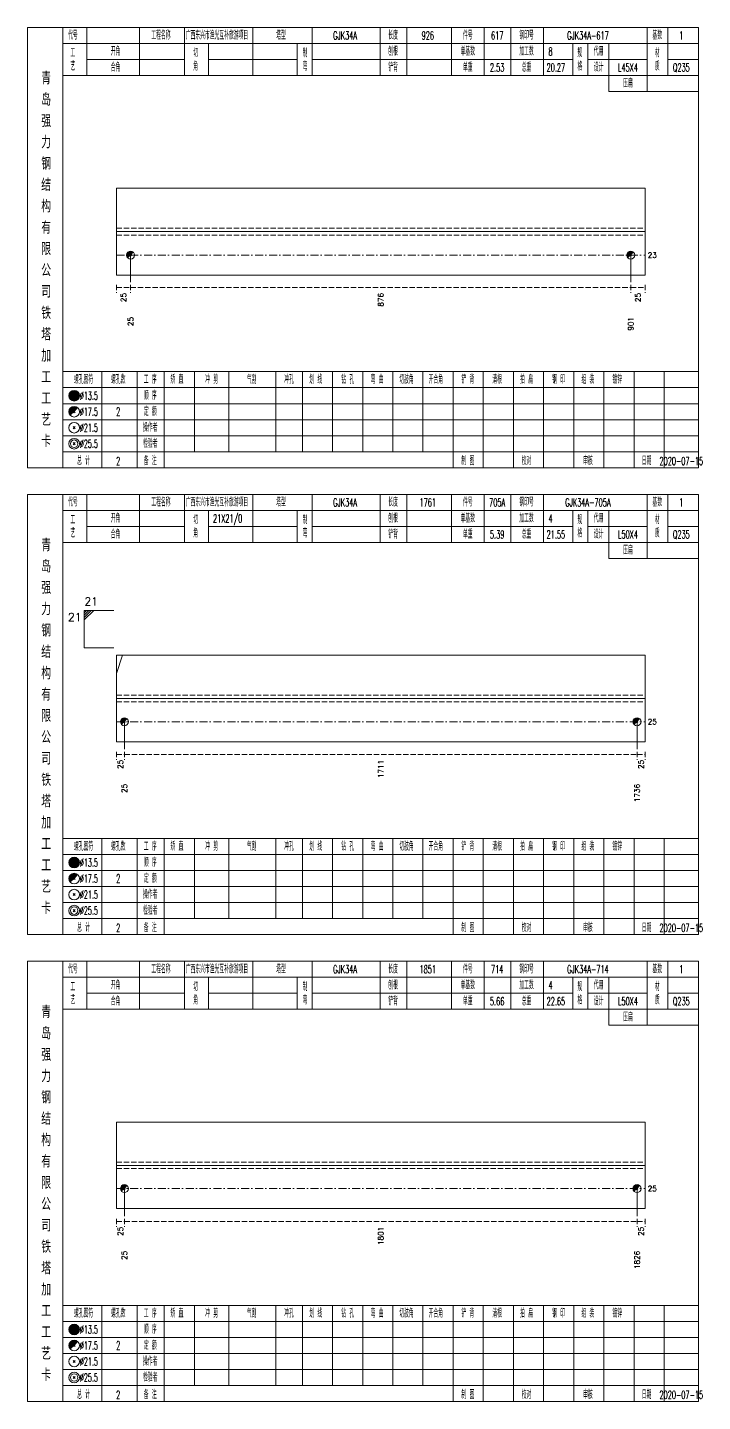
# Model space of a CAD drawing. Extents: x 0 to 2606, y -377 to 6479.
# Drawn here: x 1830 to 2083, y 3325 to 3840 of the extents above; entities that cross this region are included whole.
import ezdxf
from ezdxf.enums import TextEntityAlignment as Align

# ---------------------------------------------------------------- set-up
doc = ezdxf.new("R2010")
doc.units = 0
doc.header["$MEASUREMENT"] = 0
doc.linetypes.add('一点画线', pattern=[5.2, 3, -1, 0.2, -1])
doc.linetypes.add('虚线', pattern=[2.75, 2, -0.75])
doc.layers.get('0').update_dxf_attribs({"linetype": 'CONTINUOUS', "lineweight": 25})
doc.layers.add('1', color=7, linetype='CONTINUOUS', lineweight=25)
doc.layers.add('4', color=7, linetype='CONTINUOUS', lineweight=25)
doc.styles.get("Standard").update_dxf_attribs({"font": 'simplex.shx', "width": 0.7, "height": 3, "bigfont": 'gbhzfs.shx'})

msp = doc.modelspace()

# ---------------------------------------------------------------- linework, layer by layer
at = {"color": 7, "linetype": 'Continuous', "lineweight": 18}
for p, q in [((1863.1, 3779.83), (1863.1, 3747.17)), ((1863.1, 3779.83), (2061.2, 3779.83)), ((2061.2, 3779.83), (2061.2, 3747.17)), ((1863.1, 3763.5), (2061.2, 3763.5)), ((1863.1, 3604.7), (1863.1, 3572.3)), ((1863.1, 3604.7), (2061.2, 3604.7)), ((2061.2, 3604.7), (2061.2, 3572.3)), ((1863.1, 3588.5), (2061.2, 3588.5)), ((1863.1, 3429.7), (1863.1, 3397.3)), ((1863.1, 3429.7), (2061.2, 3429.7)), ((2061.2, 3429.7), (2061.2, 3397.3)), ((1863.1, 3413.5), (2061.2, 3413.5))]:
    msp.add_line(p, q, dxfattribs=at)
at = {"color": 1, "linetype": '虚线', "lineweight": 18}
for p, q in [((1863.1, 3764.83), (2061.2, 3764.83)), ((1863.1, 3762.17), (2061.2, 3762.17)), ((1863.1, 3589.7), (2061.2, 3589.7)), ((1863.1, 3587.3), (2061.2, 3587.3)), ((1863.1, 3414.7), (2061.2, 3414.7)), ((1863.1, 3412.3), (2061.2, 3412.3))]:
    msp.add_line(p, q, dxfattribs=at)
at = {"color": 3, "linetype": '一点画线', "lineweight": 13}
for p, q in [((1863.1, 3754.67), (2061.2, 3754.67)), ((1863.1, 3579.8), (2061.2, 3579.8)), ((1863.1, 3404.8), (2061.2, 3404.8))]:
    msp.add_line(p, q, dxfattribs=at)
at = {"color": 7, "linetype": 'Continuous', "lineweight": 13}
for p, q in [((1868.45, 3754.67), (1868.45, 3744.5)), ((2055.85, 3754.67), (2055.85, 3744.5)), ((1851.1, 3621.5), (1862.1, 3621.5)), ((1851.1, 3607.5), (1851.1, 3621.5)), ((1851.97, 3621.5), (1851.1, 3620.62)), ((1852.85, 3621.5), (1851.1, 3619.75)), ((1853.72, 3621.5), (1851.1, 3618.88)), ((1854.6, 3621.5), (1851.1, 3618)), ((1851.1, 3607.5), (1862.1, 3607.5)), ((1863.1, 3597.9), (1865.46, 3604.7)), ((1866.1, 3579.8), (1866.1, 3569.5)), ((2058.2, 3579.8), (2058.2, 3569.5)), ((1866.1, 3404.8), (1866.1, 3394.5)), ((2058.2, 3404.8), (2058.2, 3394.5))]:
    msp.add_line(p, q, dxfattribs=at)
at = {"color": 8, "linetype": '虚线', "lineweight": 9}
for p, q in [((1863.1, 3743.5), (1863.1, 3740.5)), ((1863.1, 3742.5), (1868.45, 3742.5)), ((1868.45, 3743.5), (1868.45, 3740.5)), ((1868.45, 3743.5), (1868.45, 3740.5)), ((1868.45, 3742.5), (2055.85, 3742.5)), ((2055.85, 3743.5), (2055.85, 3740.5)), ((2055.85, 3743.5), (2055.85, 3740.5)), ((2055.85, 3742.5), (2061.2, 3742.5)), ((2061.2, 3743.5), (2061.2, 3740.5)), ((1863.1, 3568.5), (1863.1, 3565.5)), ((1863.1, 3567.5), (1866.1, 3567.5)), ((1866.1, 3568.5), (1866.1, 3565.5)), ((1866.1, 3568.5), (1866.1, 3565.5)), ((1866.1, 3567.5), (2058.2, 3567.5)), ((2058.2, 3568.5), (2058.2, 3565.5)), ((2058.2, 3568.5), (2058.2, 3565.5)), ((2058.2, 3567.5), (2061.2, 3567.5)), ((2061.2, 3568.5), (2061.2, 3565.5)), ((1863.1, 3393.5), (1863.1, 3390.5)), ((1863.1, 3392.5), (1866.1, 3392.5)), ((1866.1, 3393.5), (1866.1, 3390.5)), ((1866.1, 3393.5), (1866.1, 3390.5)), ((1866.1, 3392.5), (2058.2, 3392.5)), ((2058.2, 3393.5), (2058.2, 3390.5)), ((2058.2, 3393.5), (2058.2, 3390.5)), ((2058.2, 3392.5), (2061.2, 3392.5)), ((2061.2, 3393.5), (2061.2, 3390.5))]:
    msp.add_line(p, q, dxfattribs=at)
at = {"layer": '1', "color": 7, "linetype": 'Continuous', "lineweight": 0}
for p, q in [((1868.15, 3754.37), (1868.75, 3754.97)), ((1868.15, 3754.97), (1868.75, 3754.37)), ((2055.55, 3754.37), (2056.15, 3754.97)), ((2055.55, 3754.97), (2056.15, 3754.37)), ((1865.8, 3579.5), (1866.4, 3580.1)), ((1865.8, 3580.1), (1866.4, 3579.5)), ((2057.9, 3579.5), (2058.5, 3580.1)), ((2057.9, 3580.1), (2058.5, 3579.5)), ((1865.8, 3404.5), (1866.4, 3405.1)), ((1865.8, 3405.1), (1866.4, 3404.5)), ((2057.9, 3404.5), (2058.5, 3405.1)), ((2057.9, 3405.1), (2058.5, 3404.5))]:
    msp.add_line(p, q, dxfattribs=at)
at = {"layer": '1', "color": 7, "linetype": 'Continuous', "lineweight": 18}
for p, q in [((1863.1, 3747.17), (2061.2, 3747.17)), ((1863.1, 3572.3), (2061.2, 3572.3)), ((1863.1, 3397.3), (2061.2, 3397.3))]:
    msp.add_line(p, q, dxfattribs=at)
at = {"layer": '1', "color": 7, "linetype": 'Continuous', "lineweight": 13}
for centre in [(1868.45, 3754.67), (2055.85, 3754.67), (1866.1, 3579.8), (2058.2, 3579.8), (1866.1, 3404.8), (2058.2, 3404.8)]:
    msp.add_circle(centre, 1.5, dxfattribs=at)
for centre, radius in [((1868.45, 3754.67), 1.35), ((1868.45, 3754.67), 1.2), ((1868.45, 3754.67), 1.05), ((1868.45, 3754.67), 0.9), ((1868.45, 3754.67), 0.75), ((1868.45, 3754.67), 0.6), ((1868.45, 3754.67), 0.45), ((1868.45, 3754.67), 0.3), ((1868.45, 3754.67), 0.15), ((2055.85, 3754.67), 1.35), ((2055.85, 3754.67), 1.2), ((2055.85, 3754.67), 1.05), ((2055.85, 3754.67), 0.9), ((2055.85, 3754.67), 0.75), ((2055.85, 3754.67), 0.6), ((2055.85, 3754.67), 0.45), ((2055.85, 3754.67), 0.3), ((2055.85, 3754.67), 0.15), ((1866.1, 3579.8), 1.35), ((1866.1, 3579.8), 1.2), ((1866.1, 3579.8), 1.05), ((1866.1, 3579.8), 0.9), ((1866.1, 3579.8), 0.75), ((1866.1, 3579.8), 0.6), ((1866.1, 3579.8), 0.45), ((1866.1, 3579.8), 0.3), ((1866.1, 3579.8), 0.15), ((2058.2, 3579.8), 1.35), ((2058.2, 3579.8), 1.2), ((2058.2, 3579.8), 1.05), ((2058.2, 3579.8), 0.9), ((2058.2, 3579.8), 0.75), ((2058.2, 3579.8), 0.6), ((2058.2, 3579.8), 0.45), ((2058.2, 3579.8), 0.3), ((2058.2, 3579.8), 0.15), ((1866.1, 3404.8), 1.35), ((1866.1, 3404.8), 1.2), ((1866.1, 3404.8), 1.05), ((1866.1, 3404.8), 0.9), ((1866.1, 3404.8), 0.75), ((1866.1, 3404.8), 0.6), ((1866.1, 3404.8), 0.45), ((1866.1, 3404.8), 0.3), ((1866.1, 3404.8), 0.15), ((2058.2, 3404.8), 1.35), ((2058.2, 3404.8), 1.2), ((2058.2, 3404.8), 1.05), ((2058.2, 3404.8), 0.9), ((2058.2, 3404.8), 0.75), ((2058.2, 3404.8), 0.6), ((2058.2, 3404.8), 0.45), ((2058.2, 3404.8), 0.3), ((2058.2, 3404.8), 0.15)]:
    msp.add_arc(centre, radius, 45, 225, dxfattribs=at)
at = {"layer": '4', "color": 1, "linetype": 'Continuous', "lineweight": 18}
for p, q in [((1843.1, 3675), (1843.1, 3840)), ((1852, 3822), (1852, 3840)), ((1871.8, 3822), (1871.8, 3840)), ((1888.6, 3822), (1888.6, 3840)), ((1914.2, 3822), (1914.2, 3840)), ((1936.5, 3822), (1936.5, 3840)), ((1962, 3822), (1962, 3840)), ((1972, 3822), (1972, 3840)), ((1988.7, 3822), (1988.7, 3840)), ((2000.9, 3822), (2000.9, 3840)), ((2010.9, 3822), (2010.9, 3840)), ((2023.1, 3822), (2023.1, 3840)), ((2062, 3816), (2062, 3840)), ((2069.8, 3822), (2069.8, 3840)), ((1843.1, 3834), (2081.2, 3834)), ((1897.6, 3822), (1897.6, 3834)), ((1930.9, 3822), (1930.9, 3834)), ((2034.2, 3822), (2034.2, 3834)), ((2039.8, 3822), (2039.8, 3834)), ((2047.6, 3816), (2047.6, 3834)), ((1852, 3828), (1888.6, 3828)), ((1897.6, 3828), (1930.9, 3828)), ((1936.5, 3828), (2034.2, 3828)), ((2039.8, 3828), (2062, 3828)), ((2069.8, 3828), (2081.2, 3828)), ((1843.1, 3822), (2081.2, 3822)), ((2047.6, 3816), (2081.2, 3816)), ((1843.1, 3711), (2081.2, 3711)), ((1857.6, 3675), (1857.6, 3711)), ((1870.9, 3675), (1870.9, 3711)), ((1881, 3675), (1881, 3711)), ((1892.4, 3681), (1892.4, 3711)), ((1905.3, 3681), (1905.3, 3711)), ((1922.9, 3681), (1922.9, 3711)), ((1932.8, 3681), (1932.8, 3711)), ((1944.1, 3681), (1944.1, 3711)), ((1955.4, 3681), (1955.4, 3711)), ((1966.7, 3681), (1966.7, 3711)), ((1977.9, 3681), (1977.9, 3711)), ((1989.3, 3681), (1989.3, 3711)), ((2000.6, 3681), (2000.6, 3711)), ((2011.9, 3681), (2011.9, 3711)), ((2023.2, 3681), (2023.2, 3711)), ((2034.5, 3681), (2034.5, 3711)), ((2045.8, 3681), (2045.8, 3711)), ((2057.1, 3681), (2057.1, 3711)), ((2068.4, 3681), (2068.4, 3711)), ((1843.1, 3705), (2081.2, 3705)), ((1843.1, 3699), (2081.2, 3699)), ((1843.1, 3693), (2081.2, 3693)), ((1843.1, 3687), (2081.2, 3687)), ((1843.1, 3681), (2081.2, 3681)), ((1989.3, 3675), (1989.3, 3681)), ((2000.6, 3675), (2000.6, 3681)), ((2011.9, 3675), (2011.9, 3681)), ((2023.2, 3675), (2023.2, 3681)), ((2034.5, 3675), (2034.5, 3681)), ((2045.8, 3675), (2045.8, 3681)), ((2057.1, 3675), (2057.1, 3681)), ((2068.4, 3675), (2068.4, 3681)), ((1843.1, 3500), (1843.1, 3665)), ((1852, 3647), (1852, 3665)), ((1871.8, 3647), (1871.8, 3665)), ((1888.6, 3647), (1888.6, 3665)), ((1914.2, 3647), (1914.2, 3665)), ((1936.5, 3647), (1936.5, 3665)), ((1962, 3647), (1962, 3665)), ((1972, 3647), (1972, 3665)), ((1988.7, 3647), (1988.7, 3665)), ((2000.9, 3647), (2000.9, 3665)), ((2010.9, 3647), (2010.9, 3665)), ((2023.1, 3647), (2023.1, 3665)), ((2062, 3641), (2062, 3665)), ((2069.8, 3647), (2069.8, 3665)), ((1843.1, 3659), (2081.2, 3659)), ((1897.6, 3647), (1897.6, 3659)), ((1930.9, 3647), (1930.9, 3659)), ((2034.2, 3647), (2034.2, 3659)), ((2039.8, 3647), (2039.8, 3659)), ((2047.6, 3641), (2047.6, 3659)), ((1852, 3653), (1888.6, 3653)), ((1897.6, 3653), (1930.9, 3653)), ((1936.5, 3653), (2034.2, 3653)), ((2039.8, 3653), (2062, 3653)), ((2069.8, 3653), (2081.2, 3653)), ((1843.1, 3647), (2081.2, 3647)), ((2047.6, 3641), (2081.2, 3641)), ((1843.1, 3536), (2081.2, 3536)), ((1857.6, 3500), (1857.6, 3536)), ((1870.9, 3500), (1870.9, 3536)), ((1881, 3500), (1881, 3536)), ((1892.4, 3506), (1892.4, 3536)), ((1905.3, 3506), (1905.3, 3536)), ((1922.9, 3506), (1922.9, 3536)), ((1932.8, 3506), (1932.8, 3536)), ((1944.1, 3506), (1944.1, 3536)), ((1955.4, 3506), (1955.4, 3536)), ((1966.7, 3506), (1966.7, 3536)), ((1977.9, 3506), (1977.9, 3536)), ((1989.3, 3506), (1989.3, 3536)), ((2000.6, 3506), (2000.6, 3536)), ((2011.9, 3506), (2011.9, 3536)), ((2023.2, 3506), (2023.2, 3536)), ((2034.5, 3506), (2034.5, 3536)), ((2045.8, 3506), (2045.8, 3536)), ((2057.1, 3506), (2057.1, 3536)), ((2068.4, 3506), (2068.4, 3536)), ((1843.1, 3530), (2081.2, 3530)), ((1843.1, 3524), (2081.2, 3524)), ((1843.1, 3518), (2081.2, 3518)), ((1843.1, 3512), (2081.2, 3512)), ((1843.1, 3506), (2081.2, 3506)), ((1989.3, 3500), (1989.3, 3506)), ((2000.6, 3500), (2000.6, 3506)), ((2011.9, 3500), (2011.9, 3506)), ((2023.2, 3500), (2023.2, 3506)), ((2034.5, 3500), (2034.5, 3506)), ((2045.8, 3500), (2045.8, 3506)), ((2057.1, 3500), (2057.1, 3506)), ((2068.4, 3500), (2068.4, 3506)), ((1843.1, 3325), (1843.1, 3490)), ((1852, 3472), (1852, 3490)), ((1871.8, 3472), (1871.8, 3490)), ((1888.6, 3472), (1888.6, 3490)), ((1914.2, 3472), (1914.2, 3490)), ((1936.5, 3472), (1936.5, 3490)), ((1962, 3472), (1962, 3490)), ((1972, 3472), (1972, 3490)), ((1988.7, 3472), (1988.7, 3490)), ((2000.9, 3472), (2000.9, 3490)), ((2010.9, 3472), (2010.9, 3490)), ((2023.1, 3472), (2023.1, 3490)), ((2062, 3466), (2062, 3490)), ((2069.8, 3472), (2069.8, 3490)), ((1843.1, 3484), (2081.2, 3484)), ((1897.6, 3472), (1897.6, 3484)), ((1930.9, 3472), (1930.9, 3484)), ((2034.2, 3472), (2034.2, 3484)), ((2039.8, 3472), (2039.8, 3484)), ((2047.6, 3466), (2047.6, 3484)), ((1852, 3478), (1888.6, 3478)), ((1897.6, 3478), (1930.9, 3478)), ((1936.5, 3478), (2034.2, 3478)), ((2039.8, 3478), (2062, 3478)), ((2069.8, 3478), (2081.2, 3478)), ((1843.1, 3472), (2081.2, 3472)), ((2047.6, 3466), (2081.2, 3466)), ((1843.1, 3361), (2081.2, 3361)), ((1857.6, 3325), (1857.6, 3361)), ((1870.9, 3325), (1870.9, 3361)), ((1881, 3325), (1881, 3361)), ((1892.4, 3331), (1892.4, 3361)), ((1905.3, 3331), (1905.3, 3361)), ((1922.9, 3331), (1922.9, 3361)), ((1932.8, 3331), (1932.8, 3361)), ((1944.1, 3331), (1944.1, 3361)), ((1955.4, 3331), (1955.4, 3361)), ((1966.7, 3331), (1966.7, 3361)), ((1977.9, 3331), (1977.9, 3361)), ((1989.3, 3331), (1989.3, 3361)), ((2000.6, 3331), (2000.6, 3361)), ((2011.9, 3331), (2011.9, 3361)), ((2023.2, 3331), (2023.2, 3361)), ((2034.5, 3331), (2034.5, 3361)), ((2045.8, 3331), (2045.8, 3361)), ((2057.1, 3331), (2057.1, 3361)), ((2068.4, 3331), (2068.4, 3361)), ((1843.1, 3355), (2081.2, 3355)), ((1843.1, 3349), (2081.2, 3349)), ((1843.1, 3343), (2081.2, 3343)), ((1843.1, 3337), (2081.2, 3337)), ((1843.1, 3331), (2081.2, 3331)), ((1989.3, 3325), (1989.3, 3331)), ((2000.6, 3325), (2000.6, 3331)), ((2011.9, 3325), (2011.9, 3331)), ((2023.2, 3325), (2023.2, 3331)), ((2034.5, 3325), (2034.5, 3331)), ((2045.8, 3325), (2045.8, 3331)), ((2057.1, 3325), (2057.1, 3331)), ((2068.4, 3325), (2068.4, 3331))]:
    msp.add_line(p, q, dxfattribs=at)
at = {"layer": '4', "color": 7, "linetype": 'Continuous', "lineweight": 13}
for p, q in [((1847.1, 3701.8), (1847.5, 3702.2)), ((1847.5, 3701.8), (1847.1, 3702.2)), ((1846.9, 3689.6), (1847.7, 3690.4)), ((1847.7, 3689.6), (1846.9, 3690.4)), ((1846.9, 3683.6), (1847.7, 3684.4)), ((1847.7, 3683.6), (1846.9, 3684.4)), ((1847.1, 3526.8), (1847.5, 3527.2)), ((1847.5, 3526.8), (1847.1, 3527.2)), ((1846.9, 3514.6), (1847.7, 3515.4)), ((1847.7, 3514.6), (1846.9, 3515.4)), ((1846.9, 3508.6), (1847.7, 3509.4)), ((1847.7, 3508.6), (1846.9, 3509.4)), ((1847.1, 3351.8), (1847.5, 3352.2)), ((1847.5, 3351.8), (1847.1, 3352.2)), ((1846.9, 3339.6), (1847.7, 3340.4)), ((1847.7, 3339.6), (1846.9, 3340.4)), ((1846.9, 3333.6), (1847.7, 3334.4)), ((1847.7, 3333.6), (1846.9, 3334.4))]:
    msp.add_line(p, q, dxfattribs=at)
at = {"layer": '4', "color": 7, "linetype": 'Continuous', "lineweight": 0}
for p, q in [((1846.9, 3695.6), (1847.7, 3696.4)), ((1846.9, 3696.4), (1847.7, 3695.6)), ((1846.9, 3520.6), (1847.7, 3521.4)), ((1846.9, 3521.4), (1847.7, 3520.6)), ((1846.9, 3345.6), (1847.7, 3346.4)), ((1846.9, 3346.4), (1847.7, 3345.6))]:
    msp.add_line(p, q, dxfattribs=at)
at = {"layer": '4', "color": 1, "linetype": 'Continuous', "lineweight": 18}
for points in [[(1829.8, 3840), (1829.8, 3675), (2081.2, 3675), (2081.2, 3840)], [(1829.8, 3665), (1829.8, 3500), (2081.2, 3500), (2081.2, 3665)], [(1829.8, 3490), (1829.8, 3325), (2081.2, 3325), (2081.2, 3490)]]:
    msp.add_lwpolyline(points, close=True, dxfattribs=at)
at = {"layer": '4', "color": 7, "linetype": 'Continuous', "lineweight": 13}
for centre, radius in [((1847.3, 3702), 2), ((1847.3, 3702), 1.8), ((1847.3, 3702), 1.6), ((1847.3, 3702), 1.4), ((1847.3, 3702), 1.2), ((1847.3, 3702), 1), ((1847.3, 3696), 2), ((1847.3, 3702), 0.8), ((1847.3, 3702), 0.6), ((1847.3, 3702), 0.4), ((1847.3, 3702), 0.2), ((1847.3, 3690), 2), ((1847.3, 3684), 2), ((1847.3, 3684), 1.4), ((1847.3, 3527), 2), ((1847.3, 3527), 1.8), ((1847.3, 3527), 1.6), ((1847.3, 3527), 1.4), ((1847.3, 3527), 1.2), ((1847.3, 3527), 1), ((1847.3, 3527), 0.8), ((1847.3, 3521), 2), ((1847.3, 3527), 0.6), ((1847.3, 3527), 0.4), ((1847.3, 3527), 0.2), ((1847.3, 3515), 2), ((1847.3, 3509), 2), ((1847.3, 3509), 1.4), ((1847.3, 3352), 2), ((1847.3, 3352), 1.8), ((1847.3, 3352), 1.6), ((1847.3, 3352), 1.4), ((1847.3, 3352), 1.2), ((1847.3, 3352), 1), ((1847.3, 3352), 0.8), ((1847.3, 3346), 2), ((1847.3, 3352), 0.6), ((1847.3, 3352), 0.4), ((1847.3, 3352), 0.2), ((1847.3, 3340), 2), ((1847.3, 3334), 2), ((1847.3, 3334), 1.4)]:
    msp.add_circle(centre, radius, dxfattribs=at)
for centre, radius in [((1847.3, 3696), 1.8), ((1847.3, 3696), 1.6), ((1847.3, 3696), 1.4), ((1847.3, 3696), 1.2), ((1847.3, 3696), 1), ((1847.3, 3696), 0.8), ((1847.3, 3696), 0.6), ((1847.3, 3696), 0.4), ((1847.3, 3696), 0.2), ((1847.3, 3521), 1.8), ((1847.3, 3521), 1.6), ((1847.3, 3521), 1.4), ((1847.3, 3521), 1.2), ((1847.3, 3521), 1), ((1847.3, 3521), 0.8), ((1847.3, 3521), 0.6), ((1847.3, 3521), 0.4), ((1847.3, 3521), 0.2), ((1847.3, 3346), 1.8), ((1847.3, 3346), 1.6), ((1847.3, 3346), 1.4), ((1847.3, 3346), 1.2), ((1847.3, 3346), 1), ((1847.3, 3346), 0.8), ((1847.3, 3346), 0.6), ((1847.3, 3346), 0.4), ((1847.3, 3346), 0.2)]:
    msp.add_arc(centre, radius, 45, 225, dxfattribs=at)

# ---------------------------------------------------------------- texts
at = {"color": 7, "linetype": 'Continuous', "lineweight": 13}
for s, p in [('23', (2062.2, 3754.67)), ('25', (2062.2, 3579.8)), ('25', (2062.2, 3404.8))]:
    msp.add_text(s, height=2, dxfattribs=at).set_placement(p, align=Align.MIDDLE_LEFT)
at = {"color": 8, "linetype": 'Continuous', "lineweight": 9}
for s, p in [('25', (1865.77, 3740.5)), ('876', (1962.15, 3740.5)), ('25', (2058.53, 3740.5)), ('25', (1864.6, 3565.5)), ('1711', (1962.15, 3565.5)), ('25', (2059.7, 3565.5)), ('25', (1864.6, 3390.5)), ('1801', (1962.15, 3390.5)), ('25', (2059.7, 3390.5))]:
    msp.add_text(s, height=2, rotation=90, dxfattribs=at).set_placement(p, align=Align.MIDDLE_RIGHT)
at = {"color": 7, "linetype": 'Continuous', "lineweight": 13}
msp.add_text('21', height=3, dxfattribs=at).set_placement((1851.1, 3622.5), align=Align.BOTTOM_LEFT)
msp.add_text('21', height=3, dxfattribs=at).set_placement((1850.1, 3620.5), align=Align.TOP_RIGHT)
at = {"layer": '1', "color": 7, "linetype": 'Continuous', "lineweight": 13}
for s, p in [('25', (1868.45, 3731.5)), ('901', (2055.85, 3731.5)), ('25', (1866.1, 3556.5)), ('1736', (2058.2, 3556.5)), ('25', (1866.1, 3381.5)), ('1826', (2058.2, 3381.5))]:
    msp.add_text(s, height=2, rotation=90, dxfattribs=at).set_placement(p, align=Align.MIDDLE_RIGHT)
at = {"layer": '4', "color": 1, "linetype": 'Continuous', "lineweight": 13}
for s, height, width, p in [('代号', 3, 0.6, (1846.8, 3837)), ('工程名称', 3, 0.6, (1879.8, 3837)), ('广西东兴市渔光互补旅游项目', 3, 0.6, (1900.8, 3837)), ('塔型', 3, 0.6, (1924.8, 3837)), ('GJK34A', 3, 0.6, (1948.8, 3837)), ('长度', 3, 0.6, (1966.8, 3837)), ('926', 3, 0.6, (1979.8, 3837)), ('件号', 3, 0.6, (1994.8, 3837)), ('617', 3, 0.6, (2005.8, 3837)), ('钢印号', 3, 0.6, (2016.8, 3837)), ('GJK34A-617', 3, 0.6, (2039.8, 3837)), ('基数', 3, 0.6, (2065.8, 3837)), ('1', 3, 0.6, (2074.8, 3837)), ('工', 3, 0.6, (1846.8, 3830.4)), ('开角', 3, 0.6, (1862.8, 3831)), ('切', 3, 0.6, (1892.8, 3830.4)), ('制', 3, 0.6, (1933.8, 3830.4)), ('刨根', 3, 0.6, (1966.8, 3831)), ('单基数', 3, 0.6, (1994.8, 3831)), ('加工数', 3, 0.6, (2016.8, 3831)), ('8', 3, 0.6, (2025.8, 3831)), ('规', 3, 0.6, (2036.8, 3830.4)), ('代用', 3, 0.6, (2043.8, 3831)), ('材', 3, 0.6, (2065.8, 3830.4)), ('艺', 3, 0.6, (1846.8, 3825.4)), ('合角', 3, 0.6, (1862.8, 3825)), ('角', 3, 0.6, (1892.8, 3825.4)), ('弯', 3, 0.6, (1933.8, 3825.4)), ('铲背', 3, 0.6, (1966.8, 3825)), ('单重', 3, 0.6, (1994.8, 3825)), ('2.53', 3, 0.6, (2005.8, 3825)), ('总重', 3, 0.6, (2016.8, 3825)), ('20.27', 3, 0.6, (2027.8, 3825)), ('格', 3, 0.6, (2036.8, 3825.4)), ('设计', 3, 0.6, (2043.8, 3825)), ('L45X4', 3, 0.6, (2054.8, 3825)), ('质', 3, 0.6, (2065.8, 3825.4)), ('Q235', 3, 0.6, (2074.8, 3825)), ('青', 4.6, 0.8, (1836.8, 3821)), ('压扁', 3, 0.6, (2054.8, 3819)), ('岛', 4.6, 0.8, (1836.8, 3813)), ('强', 4.6, 0.8, (1836.8, 3805)), ('力', 4.6, 0.8, (1836.8, 3797)), ('钢', 4.6, 0.8, (1836.8, 3789)), ('结', 4.6, 0.8, (1836.8, 3781)), ('构', 4.6, 0.8, (1836.8, 3773)), ('有', 4.6, 0.8, (1836.8, 3765)), ('限', 4.6, 0.8, (1836.8, 3757)), ('公', 4.6, 0.8, (1836.8, 3749)), ('司', 4.6, 0.8, (1836.8, 3741)), ('铁', 4.6, 0.8, (1836.8, 3733)), ('塔', 4.6, 0.8, (1836.8, 3725)), ('加', 4.6, 0.8, (1836.8, 3717)), ('工', 4.6, 0.8, (1836.8, 3709)), ('螺孔图符', 3, 0.6, (1850.8, 3708)), ('螺孔数', 3, 0.6, (1863.8, 3708)), ('工 序', 3, 0.6, (1875.8, 3708)), ('矫 直', 3, 0.6, (1885.8, 3708)), ('冲 剪', 3, 0.6, (1898.8, 3708)), ('气割', 3, 0.6, (1913.8, 3708)), ('冲孔', 3, 0.6, (1927.8, 3708)), ('划 线', 3, 0.6, (1937.8, 3708)), ('钻 孔', 3, 0.6, (1949.8, 3708)), ('弯 曲', 3, 0.6, (1960.8, 3708)), ('切肢角', 3, 0.6, (1971.8, 3708)), ('开合角', 3, 0.6, (1982.8, 3708)), ('铲 背', 3, 0.6, (1994.8, 3708)), ('清根', 3, 0.6, (2005.8, 3708)), ('拍 扁', 3, 0.6, (2016.8, 3708)), ('钢 印', 3, 0.6, (2028.8, 3708)), ('组 装', 3, 0.6, (2039.8, 3708)), ('镀锌', 3, 0.6, (2050.8, 3708)), ('工', 4.6, 0.8, (1836.8, 3701)), ('%%C13.5', 3, 0.5, (1852.8, 3702)), ('顺 序', 3, 0.6, (1875.8, 3702)), ('定 额', 3, 0.6, (1875.8, 3696)), ('艺', 4.6, 0.8, (1836.8, 3693)), ('%%C17.5', 3, 0.5, (1852.8, 3696)), ('2', 3.2, 0.6, (1863.8, 3696)), ('卡', 4.6, 0.8, (1836.8, 3685)), ('%%C21.5', 3, 0.5, (1852.8, 3690)), ('操作者', 3, 0.6, (1875.8, 3690)), ('%%C25.5', 3, 0.5, (1852.8, 3684)), ('检验者', 3, 0.6, (1875.8, 3684)), ('总 计', 3, 0.6, (1850.8, 3677.5)), ('2', 3, 0.6, (1863.8, 3677.5)), ('备 注', 3, 0.6, (1875.8, 3677.5)), ('制 图', 3, 0.6, (1994.8, 3677.5)), ('校对', 3, 0.6, (2016.8, 3677.5)), ('审核', 3, 0.6, (2039.8, 3677.5)), ('日期', 3, 0.6, (2061.8, 3677.5)), ('2020-07-15', 3, 0.6, (2074.8, 3677.5)), ('代号', 3, 0.6, (1846.8, 3662)), ('工程名称', 3, 0.6, (1879.8, 3662)), ('广西东兴市渔光互补旅游项目', 3, 0.6, (1900.8, 3662)), ('塔型', 3, 0.6, (1924.8, 3662)), ('GJK34A', 3, 0.6, (1948.8, 3662)), ('长度', 3, 0.6, (1966.8, 3662)), ('1761', 3, 0.6, (1979.8, 3662)), ('件号', 3, 0.6, (1994.8, 3662)), ('705A', 3, 0.6, (2005.8, 3662)), ('钢印号', 3, 0.6, (2016.8, 3662)), ('GJK34A-705A', 3, 0.6, (2039.8, 3662)), ('基数', 3, 0.6, (2065.8, 3662)), ('1', 3, 0.6, (2074.8, 3662)), ('工', 3, 0.6, (1846.8, 3655.4)), ('开角', 3, 0.6, (1862.8, 3656)), ('切', 3, 0.6, (1892.8, 3655.4)), ('21X21/0', 3, 0.6, (1904.8, 3656)), ('制', 3, 0.6, (1933.8, 3655.4)), ('刨根', 3, 0.6, (1966.8, 3656)), ('单基数', 3, 0.6, (1994.8, 3656)), ('加工数', 3, 0.6, (2016.8, 3656)), ('4', 3, 0.6, (2025.8, 3656)), ('规', 3, 0.6, (2036.8, 3655.4)), ('代用', 3, 0.6, (2043.8, 3656)), ('材', 3, 0.6, (2065.8, 3655.4)), ('艺', 3, 0.6, (1846.8, 3650.4)), ('合角', 3, 0.6, (1862.8, 3650)), ('角', 3, 0.6, (1892.8, 3650.4)), ('弯', 3, 0.6, (1933.8, 3650.4)), ('铲背', 3, 0.6, (1966.8, 3650)), ('单重', 3, 0.6, (1994.8, 3650)), ('5.39', 3, 0.6, (2005.8, 3650)), ('总重', 3, 0.6, (2016.8, 3650)), ('21.55', 3, 0.6, (2027.8, 3650)), ('格', 3, 0.6, (2036.8, 3650.4)), ('设计', 3, 0.6, (2043.8, 3650)), ('L50X4', 3, 0.6, (2054.8, 3650)), ('质', 3, 0.6, (2065.8, 3650.4)), ('Q235', 3, 0.6, (2074.8, 3650)), ('青', 4.6, 0.8, (1836.8, 3646)), ('压扁', 3, 0.6, (2054.8, 3644)), ('岛', 4.6, 0.8, (1836.8, 3638)), ('强', 4.6, 0.8, (1836.8, 3630)), ('力', 4.6, 0.8, (1836.8, 3622)), ('钢', 4.6, 0.8, (1836.8, 3614)), ('结', 4.6, 0.8, (1836.8, 3606)), ('构', 4.6, 0.8, (1836.8, 3598)), ('有', 4.6, 0.8, (1836.8, 3590)), ('限', 4.6, 0.8, (1836.8, 3582)), ('公', 4.6, 0.8, (1836.8, 3574)), ('司', 4.6, 0.8, (1836.8, 3566)), ('铁', 4.6, 0.8, (1836.8, 3558)), ('塔', 4.6, 0.8, (1836.8, 3550)), ('加', 4.6, 0.8, (1836.8, 3542)), ('工', 4.6, 0.8, (1836.8, 3534)), ('螺孔图符', 3, 0.6, (1850.8, 3533)), ('螺孔数', 3, 0.6, (1863.8, 3533)), ('工 序', 3, 0.6, (1875.8, 3533)), ('矫 直', 3, 0.6, (1885.8, 3533)), ('冲 剪', 3, 0.6, (1898.8, 3533)), ('气割', 3, 0.6, (1913.8, 3533)), ('冲孔', 3, 0.6, (1927.8, 3533)), ('划 线', 3, 0.6, (1937.8, 3533)), ('钻 孔', 3, 0.6, (1949.8, 3533)), ('弯 曲', 3, 0.6, (1960.8, 3533)), ('切肢角', 3, 0.6, (1971.8, 3533)), ('开合角', 3, 0.6, (1982.8, 3533)), ('铲 背', 3, 0.6, (1994.8, 3533)), ('清根', 3, 0.6, (2005.8, 3533)), ('拍 扁', 3, 0.6, (2016.8, 3533)), ('钢 印', 3, 0.6, (2028.8, 3533)), ('组 装', 3, 0.6, (2039.8, 3533)), ('镀锌', 3, 0.6, (2050.8, 3533)), ('工', 4.6, 0.8, (1836.8, 3526)), ('%%C13.5', 3, 0.5, (1852.8, 3527)), ('顺 序', 3, 0.6, (1875.8, 3527)), ('定 额', 3, 0.6, (1875.8, 3521)), ('艺', 4.6, 0.8, (1836.8, 3518)), ('%%C17.5', 3, 0.5, (1852.8, 3521)), ('2', 3.2, 0.6, (1863.8, 3521)), ('卡', 4.6, 0.8, (1836.8, 3510)), ('%%C21.5', 3, 0.5, (1852.8, 3515)), ('操作者', 3, 0.6, (1875.8, 3515)), ('%%C25.5', 3, 0.5, (1852.8, 3509)), ('检验者', 3, 0.6, (1875.8, 3509)), ('总 计', 3, 0.6, (1850.8, 3502.5)), ('2', 3, 0.6, (1863.8, 3502.5)), ('备 注', 3, 0.6, (1875.8, 3502.5)), ('制 图', 3, 0.6, (1994.8, 3502.5)), ('校对', 3, 0.6, (2016.8, 3502.5)), ('审核', 3, 0.6, (2039.8, 3502.5)), ('日期', 3, 0.6, (2061.8, 3502.5)), ('2020-07-15', 3, 0.6, (2074.8, 3502.5)), ('代号', 3, 0.6, (1846.8, 3487)), ('工程名称', 3, 0.6, (1879.8, 3487)), ('广西东兴市渔光互补旅游项目', 3, 0.6, (1900.8, 3487)), ('塔型', 3, 0.6, (1924.8, 3487)), ('GJK34A', 3, 0.6, (1948.8, 3487)), ('长度', 3, 0.6, (1966.8, 3487)), ('1851', 3, 0.6, (1979.8, 3487)), ('件号', 3, 0.6, (1994.8, 3487)), ('714', 3, 0.6, (2005.8, 3487)), ('钢印号', 3, 0.6, (2016.8, 3487)), ('GJK34A-714', 3, 0.6, (2039.8, 3487)), ('基数', 3, 0.6, (2065.8, 3487)), ('1', 3, 0.6, (2074.8, 3487)), ('工', 3, 0.6, (1846.8, 3480.4)), ('开角', 3, 0.6, (1862.8, 3481)), ('切', 3, 0.6, (1892.8, 3480.4)), ('制', 3, 0.6, (1933.8, 3480.4)), ('刨根', 3, 0.6, (1966.8, 3481)), ('单基数', 3, 0.6, (1994.8, 3481)), ('加工数', 3, 0.6, (2016.8, 3481)), ('4', 3, 0.6, (2025.8, 3481)), ('规', 3, 0.6, (2036.8, 3480.4)), ('代用', 3, 0.6, (2043.8, 3481)), ('材', 3, 0.6, (2065.8, 3480.4)), ('艺', 3, 0.6, (1846.8, 3475.4)), ('合角', 3, 0.6, (1862.8, 3475)), ('角', 3, 0.6, (1892.8, 3475.4)), ('弯', 3, 0.6, (1933.8, 3475.4)), ('铲背', 3, 0.6, (1966.8, 3475)), ('单重', 3, 0.6, (1994.8, 3475)), ('5.66', 3, 0.6, (2005.8, 3475)), ('总重', 3, 0.6, (2016.8, 3475)), ('22.65', 3, 0.6, (2027.8, 3475)), ('格', 3, 0.6, (2036.8, 3475.4)), ('设计', 3, 0.6, (2043.8, 3475)), ('L50X4', 3, 0.6, (2054.8, 3475)), ('质', 3, 0.6, (2065.8, 3475.4)), ('Q235', 3, 0.6, (2074.8, 3475)), ('青', 4.6, 0.8, (1836.8, 3471)), ('压扁', 3, 0.6, (2054.8, 3469)), ('岛', 4.6, 0.8, (1836.8, 3463)), ('强', 4.6, 0.8, (1836.8, 3455)), ('力', 4.6, 0.8, (1836.8, 3447)), ('钢', 4.6, 0.8, (1836.8, 3439)), ('结', 4.6, 0.8, (1836.8, 3431)), ('构', 4.6, 0.8, (1836.8, 3423)), ('有', 4.6, 0.8, (1836.8, 3415)), ('限', 4.6, 0.8, (1836.8, 3407)), ('公', 4.6, 0.8, (1836.8, 3399)), ('司', 4.6, 0.8, (1836.8, 3391)), ('铁', 4.6, 0.8, (1836.8, 3383)), ('塔', 4.6, 0.8, (1836.8, 3375)), ('加', 4.6, 0.8, (1836.8, 3367)), ('工', 4.6, 0.8, (1836.8, 3359)), ('螺孔图符', 3, 0.6, (1850.8, 3358)), ('螺孔数', 3, 0.6, (1863.8, 3358)), ('工 序', 3, 0.6, (1875.8, 3358)), ('矫 直', 3, 0.6, (1885.8, 3358)), ('冲 剪', 3, 0.6, (1898.8, 3358)), ('气割', 3, 0.6, (1913.8, 3358)), ('冲孔', 3, 0.6, (1927.8, 3358)), ('划 线', 3, 0.6, (1937.8, 3358)), ('钻 孔', 3, 0.6, (1949.8, 3358)), ('弯 曲', 3, 0.6, (1960.8, 3358)), ('切肢角', 3, 0.6, (1971.8, 3358)), ('开合角', 3, 0.6, (1982.8, 3358)), ('铲 背', 3, 0.6, (1994.8, 3358)), ('清根', 3, 0.6, (2005.8, 3358)), ('拍 扁', 3, 0.6, (2016.8, 3358)), ('钢 印', 3, 0.6, (2028.8, 3358)), ('组 装', 3, 0.6, (2039.8, 3358)), ('镀锌', 3, 0.6, (2050.8, 3358)), ('工', 4.6, 0.8, (1836.8, 3351)), ('%%C13.5', 3, 0.5, (1852.8, 3352)), ('顺 序', 3, 0.6, (1875.8, 3352)), ('%%C17.5', 3, 0.5, (1852.8, 3346)), ('2', 3.2, 0.6, (1863.8, 3346)), ('定 额', 3, 0.6, (1875.8, 3346)), ('艺', 4.6, 0.8, (1836.8, 3343)), ('卡', 4.6, 0.8, (1836.8, 3335)), ('%%C21.5', 3, 0.5, (1852.8, 3340)), ('操作者', 3, 0.6, (1875.8, 3340)), ('%%C25.5', 3, 0.5, (1852.8, 3334)), ('检验者', 3, 0.6, (1875.8, 3334)), ('总 计', 3, 0.6, (1850.8, 3327.5)), ('2', 3, 0.6, (1863.8, 3327.5)), ('备 注', 3, 0.6, (1875.8, 3327.5)), ('制 图', 3, 0.6, (1994.8, 3327.5)), ('校对', 3, 0.6, (2016.8, 3327.5)), ('审核', 3, 0.6, (2039.8, 3327.5)), ('日期', 3, 0.6, (2061.8, 3327.5)), ('2020-07-15', 3, 0.6, (2074.8, 3327.5))]:
    msp.add_text(s, height=height, dxfattribs=dict(at, width=width)).set_placement(p, align=Align.MIDDLE_CENTER)

doc.saveas('drawing.dxf')
